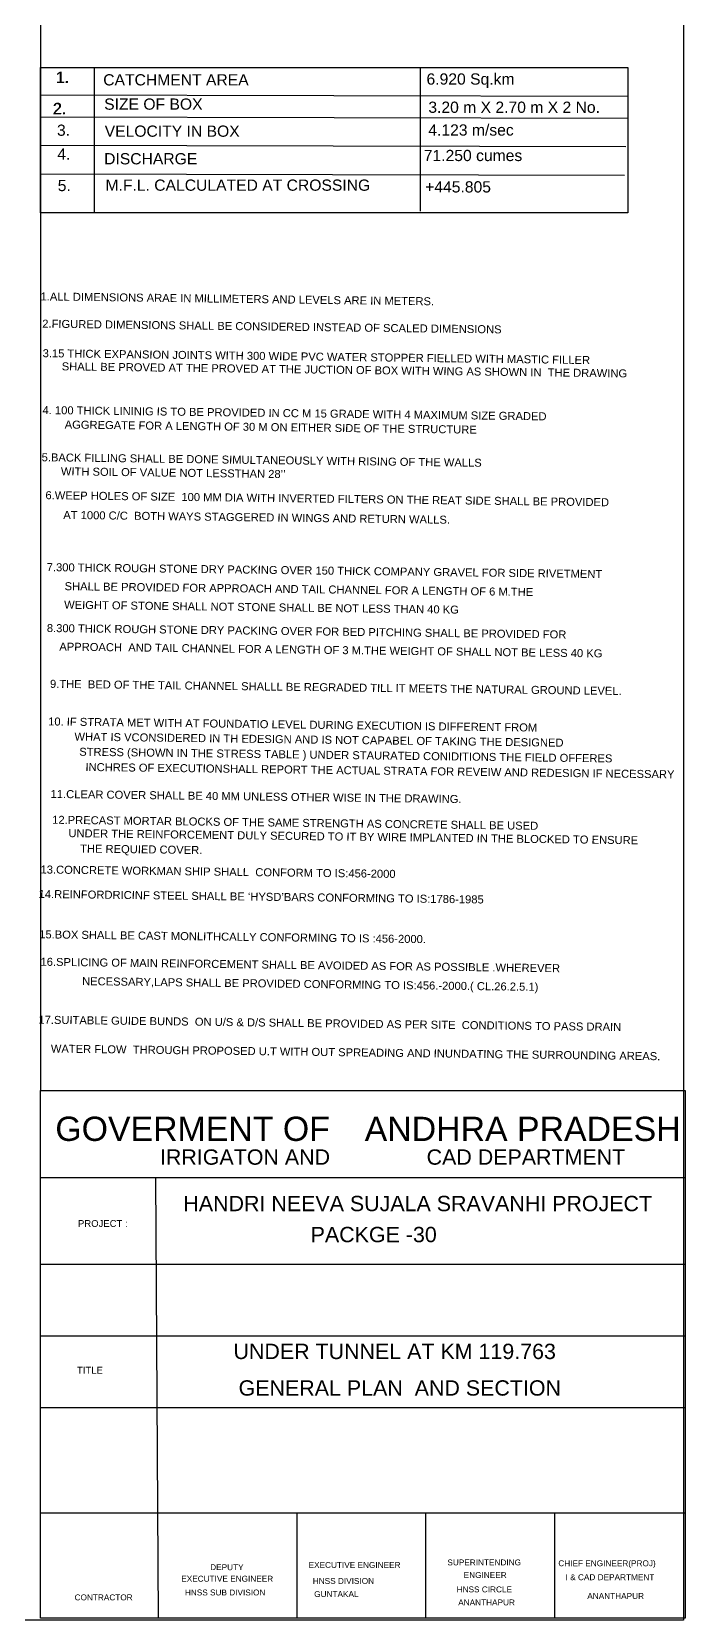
# Model space of a CAD drawing. Header units: inches. Extents: x -68883 to 79575, y 52 to 198306.
# Drawn here: x 52925 to 79575, y 100803 to 165534 of the extents above; entities that cross this region are included whole.
import ezdxf

# ---------------------------------------------------------------- set-up
doc = ezdxf.new("R2010")
doc.units = ezdxf.units.IN
doc.header["$MEASUREMENT"] = 0
doc.layers.add('DRAWING', color=7, linetype='Continuous')
doc.layers.add('TEXT', color=7, linetype='Continuous')
doc.styles.get("Standard").update_dxf_attribs({"font": 'arial.ttf'})

msp = doc.modelspace()

# ---------------------------------------------------------------- linework, layer by layer
at = {"layer": 'DRAWING'}
for points in [[(-66216.59637, 198305.63732), (79501.25074, 198305.63732), (79501.25074, 100802.6376), (-66216.59637, 100802.6376)], [(53282.20764, 122386.62606), (79575.36878, 122386.62606), (79575.36878, 100892.98848), (53282.20764, 100892.98848)]]:
    msp.add_lwpolyline(points, close=True, dxfattribs=at)
for points in [[(53282.20764, 169889.65759), (53282.20764, 122386.62606)], [(53282.20764, 118838.20124), (79575.36878, 118838.20124)], [(58101.08506, 100892.98848), (57989.78349, 118838.20124)], [(53282.20764, 115307.75384), (79575.36878, 115307.75384)], [(53282.20764, 112390.23253), (79575.36878, 112390.23253)], [(79575.36878, 109455.06321), (53282.20764, 109455.06321)], [(79575.36878, 105168.17575), (53282.20764, 105168.17575)], [(63741.67316, 105168.17575), (63741.67316, 100892.98848)], [(68985.68345, 105168.17575), (68985.68345, 100892.98848)], [(74250.67021, 100892.98848), (74250.67021, 105168.17575)]]:
    msp.add_lwpolyline(points, dxfattribs=at)
at = {"layer": 'TEXT'}
msp.add_lwpolyline([(53282.20764, 164077.86819), (77230.63529, 164077.86819), (77230.63529, 158157.75595), (53282.20764, 158157.75595)], close=True, dxfattribs=at)
for points in [[(55470.36231, 164086.03718), (55470.36231, 158140.04802)], [(68770.22359, 164086.03718), (68770.22359, 158222.32967)], [(53264.9575, 162966.01507), (77224.88524, 162915.91197)], [(53279.85535, 162070.14986), (77231.68075, 162013.51158)], [(53282.20764, 160909.60959), (77154.0551, 160852.97131)], [(53282.20764, 159748.743), (77096.03189, 159692.43104)]]:
    msp.add_lwpolyline(points, dxfattribs=at)

# ---------------------------------------------------------------- texts
at = {"layer": 'DRAWING'}
for s, p in [('1.ALL DIMENSIONS ARAE IN MILLIMETERS AND LEVELS ARE IN METERS.', (53282.20764, 154588.09203)), ('2.FIGURED DIMENSIONS SHALL BE CONSIDERED INSTEAD OF SCALED DIMENSIONS', (53353.02637, 153477.33586)), ('3.15 THICK EXPANSION JOINTS WITH 300 WIDE PVC WATER STOPPER FIELLED WITH MASTIC FILLER ', (53368.39196, 152273.733)), ('SHALL BE PROVED AT THE PROVED AT THE JUCTION OF BOX WITH WING AS SHOWN IN  THE DRAWING', (54147.73866, 151738.09758)), ('4. 100 THICK LININIG IS TO BE PROVIDED IN CC M 15 GRADE WITH 4 MAXIMUM SIZE GRADED ', (53364.16802, 149957.60942)), (' AGGREGATE FOR A LENGTH OF 30 M ON EITHER SIDE OF THE STRUCTURE', (54140.91381, 149368.91146)), ('5.BACK FILLING SHALL BE DONE SIMULTANEOUSLY WITH RISING OF THE WALLS', (53327.05157, 148032.68736)), ('WITH SOIL OF VALUE NOT LESSTHAN 28’’', (54112.86553, 147460.83478)), ('6.WEEP HOLES OF SIZE  100 MM DIA WITH INVERTED FILTERS ON THE REAT SIDE SHALL BE PROVIDED ', (53482.85233, 146487.13469)), ('AT 1000 C/C  BOTH WAYS STAGGERED IN WINGS AND RETURN WALLS.', (54210.76926, 145683.77664)), (' 7.300 THICK ROUGH STONE DRY PACKING OVER 150 THICK COMPANY GRAVEL FOR SIDE RIVETMENT ', (53408.04356, 143557.3123)), ('SHALL BE PROVIDED FOR APPROACH AND TAIL CHANNEL FOR A LENGTH OF 6 M.THE ', (54263.53648, 142779.47822)), ('WEIGHT OF STONE SHALL NOT STONE SHALL BE NOT LESS THAN 40 KG  ', (54244.06139, 142023.75707)), (' 8.300 THICK ROUGH STONE DRY PACKING OVER FOR BED PITCHING SHALL BE PROVIDED FOR ', (53413.40627, 141075.37114)), ('APPROACH  AND TAIL CHANNEL FOR A LENGTH OF 3 M.THE WEIGHT OF SHALL NOT BE LESS 40 KG ', (54049.02819, 140317.53279)), ('9.THE  BED OF THE TAIL CHANNEL SHALLL BE REGRADED TILL IT MEETS THE NATURAL GROUND LEVEL.', (53667.23358, 138800.94977)), ('10. IF STRATA MET WITH AT FOUNDATIO LEVEL DURING EXECUTION IS DIFFERENT FROM ', (53592.83212, 137266.89108)), ('WHAT IS VCONSIDERED IN TH EDESIGN AND IS NOT CAPABEL OF TAKING THE DESIGNED', (54666.2203, 136649.72861)), ('STRESS (SHOWN IN THE STRESS TABLE ) UNDER STAURATED CONIDITIONS THE FIELD OFFERES', (54861.25349, 136032.56614)), ('  INCHRES OF EXECUTIONSHALL REPORT THE ACTUAL STRATA FOR REVEIW AND REDESIGN IF NECESSARY', (54861.25349, 135415.40367)), ('11.CLEAR COVER SHALL BE 40 MM UNLESS OTHER WISE IN THE DRAWING.', (53694.10707, 134313.33409)), ('12.PRECAST MORTAR BLOCKS OF THE SAME STRENGTH AS CONCRETE SHALL BE USED ', (53757.55888, 133261.5016)), ('UNDER THE REINFORCEMENT DULY SECURED TO IT BY WIRE IMPLANTED IN THE BLOCKED TO ENSURE ', (54419.20041, 132716.28706)), (' THE REQUIED COVER.', (54768.852, 132088.16314)), ('13.CONCRETE WORKMAN SHIP SHALL  CONFORM TO IS:456-2000', (53282.20764, 131234.84105)), ('14.REINFORDRICINF STEEL SHALL BE ‘HYSD’BARS CONFORMING TO IS:1786-1985', (53206.05468, 130238.112)), ('15.BOX SHALL BE CAST MONLITHCALLY CONFORMING TO IS :456-2000.', (53228.77666, 128592.95696)), ('16.SPLICING OF MAIN REINFORCEMENT SHALL BE AVOIDED AS FOR AS POSSIBLE .WHEREVER ', (53282.20764, 127474.90418)), ('NECESSARY,LAPS SHALL BE PROVIDED CONFORMING TO IS:456.-2000.( CL.26.2.5.1)', (54976.4547, 126683.9524)), ('17.SUITABLE GUIDE BUNDS  ON U/S & D/S SHALL BE PROVIDED AS PER SITE  CONDITIONS TO PASS DRAIN ', (53195.64896, 125112.76953)), ('WATER FLOW  THROUGH PROPOSED U.T WITH OUT SPREADING AND INUNDATING THE SURROUNDING AREAS. ', (53703.45031, 123935.72121))]:
    msp.add_text(s, height=326.1272124, rotation=359.2798942465, dxfattribs=at).set_placement(p)
for s, height, p in [('GOVERMENT OF  ', 988.1526182, (53886.6553, 120335.43458)), ('ANDHRA PRADESH ', 988.1526182, (66502.61499, 120332.16341)), ('IRRIGATON AND ', 625.0112223, (58153.96974, 119365.10439)), ('CAD DEPARTMENT ', 625.0112223, (69028.30884, 119365.10439)), ('HANDRI NEEVA SUJALA SRAVANHI PROJECT ', 625.0112223, (59107.74625, 117471.481)), ('PROJECT :', 277.483449, (54811.59701, 116831.1248)), ('PACKGE -30', 625.011222, (64298.89315, 116207.78818)), ('UNDER TUNNEL AT KM 119.763', 625.0112223, (61152.46867, 111446.1227)), ('TITLE ', 277.483449, (54770.96225, 110853.15358)), ('GENERAL PLAN  AND SECTION ', 625.0112223, (61360.98811, 109955.35358)), ('DEPUTY ', 240.305453, (60201.90341, 102843.39968)), ('EXECUTIVE ENGINEER ', 240.3054534, (64214.84778, 102934.74803)), ('SUPERINTENDING ', 240.3054534, (69875.63565, 103037.56117)), ('CHIEF ENGINEER(PROJ)', 240.3054534, (74399.37086, 103002.50242)), ('EXECUTIVE ENGINEER ', 240.3054534, (59021.92874, 102374.23194)), ('HNSS DIVISION ', 240.3054534, (64386.68885, 102282.49032)), ('ENGINEER ', 240.305453, (70540.08755, 102522.62094)), ('I & CAD DEPARTMENT ', 240.3054534, (74696.95986, 102435.01975)), ('CONTRACTOR', 240.305453, (54672.52713, 101613.4073)), ('HNSS SUB DIVISION ', 240.3054534, (59170.85743, 101813.51922)), ('GUNTAKAL ', 240.305453, (64443.39524, 101747.96478)), ('HNSS CIRCLE', 240.3054534, (70253.68591, 101939.02206)), ('ANANTHAPUR', 240.305453, (70317.10234, 101407.89878)), ('ANANTHAPUR', 240.305453, (75580.71002, 101669.36853))]:
    msp.add_text(s, height=height, dxfattribs=at).set_placement(p)
at = {"layer": 'TEXT'}
for s, height, p in [('CATCHMENT AREA', 457.5804541, (55840.51221, 163347.17531)), ('6.920 Sq.km ', 457.5804541, (69024.0657, 163380.39584)), ('SIZE OF BOX', 457.5804541, (55878.41026, 162357.85693)), ('3.20 m X 2.70 m X 2 No.', 457.5804541, (69098.29359, 162230.52971)), ('VELOCITY IN BOX', 457.5804541, (55900.10362, 161255.58875)), ('4.123 m/sec', 457.5804541, (69098.29359, 161303.18669)), ('DISCHARGE ', 457.580454, (55876.58069, 160130.77416)), ('71.250 cumes ', 457.5804541, (68912.72386, 160264.63658)), ('M.F.L. CALCULATED AT CROSSING ', 457.5804541, (55932.25161, 159055.0824)), ('+445.805', 457.580454, (68968.39478, 158984.93807))]:
    msp.add_text(s, height=height, dxfattribs=at).set_placement(p)
at = {"layer": 'TEXT', "char_height": 457.580454, "width": 592.0396755, "attachment_point": 1}
for s, insert in [('1.', (53900.18396, 163901.80723)), ('1.', (53904.61318, 163909.18104)), ('1.', (53917.06522, 163907.50245)), ('1.', (53918.1198, 163907.92381)), ('1.', (53924.44725, 163913.61217)), ('2.', (53780.06345, 162626.93577)), ('2.', (53784.49266, 162634.30958)), ('2.', (53796.94471, 162632.63099)), ('2.', (53797.99928, 162633.05235)), ('2.', (53804.32673, 162638.74071)), ('3.', (53954.48427, 161751.77734)), ('4.', (53969.05707, 160782.09027)), ('5.', (53985.21288, 159497.92974))]:
    msp.add_mtext(s, dxfattribs=dict(at, insert=insert))

doc.saveas('drawing.dxf')
